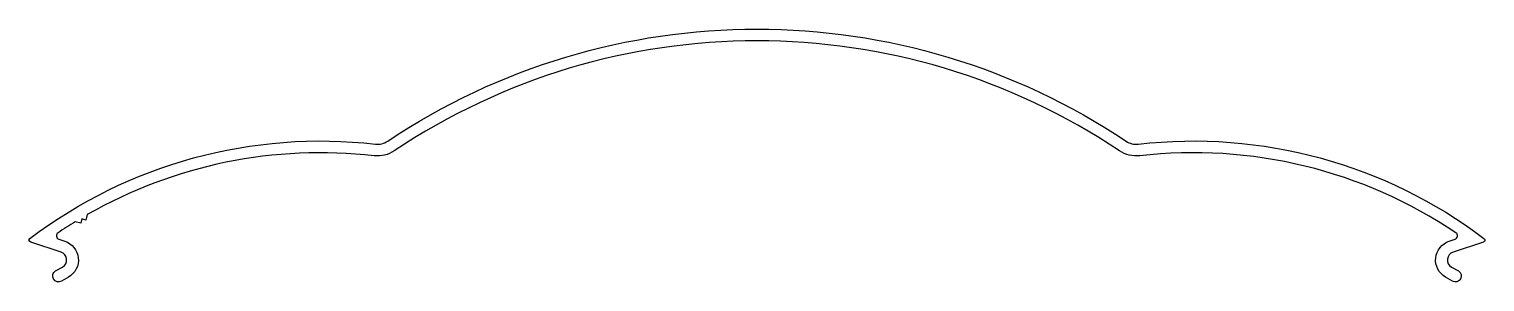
# Model space of a CAD drawing. Extents: x 898 to 1059, y 338 to 366.
import ezdxf

# ---------------------------------------------------------------- set-up
doc = ezdxf.new("R2010")
doc.units = 0
doc.layers.add('ÇIZIM', color=7, linetype='CONTINUOUS')

msp = doc.modelspace()

# ---------------------------------------------------------------- linework, layer by layer
at = {"layer": 'ÇIZIM', "color": 0}
msp.add_lwpolyline([(1055.97, 343.5, 0.179023), (1021.05, 352.02, -0.1783), (1018.83, 352.56, 0.304236), (938.73, 352.56, -0.178179), (936.51, 352.02, 0.160031), (904.84, 345.51), (904.69, 344.91), (904.22, 345.03), (904.11, 344.57), (903.5, 344.72, 0.010836), (901.61, 343.5, 0.623912), (901.71, 342.79), (902.34, 342.58, -0.648463), (902.76, 338.59), (901.99, 338.15, -0.414213), (901.11, 338.39, -0.414214), (901.34, 339.28), (902.11, 339.71, 0.648463), (901.94, 341.35), (898.59, 342.45, -0.605004), (898.51, 342.88, -0.193118), (936.66, 353.31, 0.178179), (938.01, 353.64, -0.304236), (1019.55, 353.64, 0.1783), (1020.9, 353.31, -0.193224), (1059.07, 342.88, -0.605004), (1059, 342.45), (1055.65, 341.35, 0.648463), (1055.48, 339.71), (1056.24, 339.28, -0.408898), (1056.48, 338.4), (1056.48, 338.4, -0.419549), (1055.59, 338.15), (1054.83, 338.59, -0.648463), (1055.24, 342.58), (1055.87, 342.79, 0.623912)], format="xyb", close=True, dxfattribs=at)

doc.saveas('drawing.dxf')
